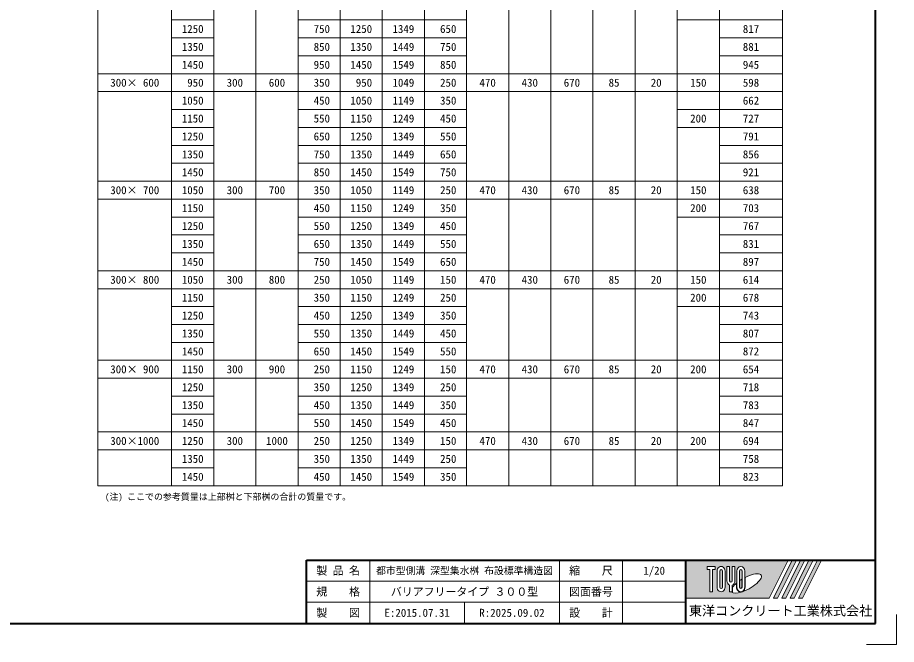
# Model space of a CAD drawing. Units: millimetres at full size, sheet at 1:20; details may follow other scales. Extents: x 62447 to 85128, y -7246 to 532.
# Drawn here: x 80957 to 85128, y -7146 to -4171 of the extents above; entities that cross this region are included whole.
import ezdxf
from ezdxf.enums import TextEntityAlignment as Align

# ---------------------------------------------------------------- set-up
doc = ezdxf.new("R2010")
doc.units = ezdxf.units.MM
doc.header["$LTSCALE"] = 20
for name, color, linetype, lineweight in [('Defpoints_2', 8, 'Continuous', 0), ('図枠', 7, 'Continuous', 5), ('寸法・材料表', 7, 'Continuous', 13)]:
    doc.layers.add(name, color=color, linetype=linetype, lineweight=lineweight)
doc.styles.add('ＭＳ ゴシック', font='')
doc.styles.get('ＭＳ ゴシック').set_extended_font_data('MS Gothic')

msp = doc.modelspace()

# ---------------------------------------------------------------- hatches: boundary and pattern name
at = {"layer": '図枠'}
h = msp.add_hatch(color=256, dxfattribs=at)
h.paths.add_polyline_path([(84128.21, -6745.57), (84128.21, -6925.57), (84524.21, -6925.57), (84614.21, -6745.57)])
edge = h.paths.add_edge_path(flags=16)
edge.add_ellipse((84415.73, -6856.38), major_axis=(70.52378, 39.47493), ratio=0.34714733547206955, start_angle=-144.31121600980623, end_angle=72.18990336618651, ccw=False)
edge.add_ellipse((84389.61, -6873.42), major_axis=(-0, 24), ratio=0.8463541666666666, start_angle=-160.70345628558076, end_angle=-90.00000000004728)
edge.add_line((84409.92, -6873.42), (84409.92, -6827.67))
edge = h.paths.add_edge_path(flags=16)
edge.add_ellipse((84389.61, -6797.73), major_axis=(-0, 22.15385), ratio=0.8463541725441261, start_angle=-90.00000000001774, end_angle=89.99999999998181, ccw=False)
edge.add_line((84408.36, -6797.73), (84408.36, -6873.42))
edge.add_ellipse((84389.61, -6873.42), major_axis=(-0, 22.15385), ratio=0.8463541725441261, start_angle=90.00000000001393, end_angle=-89.99999999998585, ccw=False)
edge.add_line((84370.86, -6873.42), (84370.86, -6797.73))
edge = h.paths.add_edge_path(flags=16)
edge.add_line((84395.86, -6797.73), (84395.86, -6873.42))
edge.add_ellipse((84389.61, -6873.42), major_axis=(-0, 7.38462), ratio=0.8463542107476151, start_angle=90.00000000000841, end_angle=-89.9999999999917, ccw=False)
edge.add_line((84383.36, -6873.42), (84383.36, -6797.73))
edge.add_ellipse((84389.61, -6797.73), major_axis=(-0, 7.38462), ratio=0.8463542107476151, start_angle=-90.00000000008743, end_angle=89.99999999991206, ccw=False)
edge = h.paths.add_edge_path(flags=16)
edge.add_line((84394.3, -6836.41), (84394.3, -6873.42))
edge.add_ellipse((84389.61, -6873.42), major_axis=(0, 5.53846), ratio=0.8463540961371586, start_angle=90.00000000016166, end_angle=-89.99999999983817, ccw=False)
edge.add_line((84384.92, -6873.42), (84384.92, -6842.47))
edge.add_ellipse((84415.73, -6856.38), major_axis=(70.52378, 39.47493), ratio=0.34714733547206966, start_angle=107.79174171422977, end_angle=126.47131871371059, ccw=False)
edge = h.paths.add_edge_path(flags=16)
edge.add_line((84361.49, -6775.57), (84361.49, -6843.42))
edge.add_ellipse((84342.74, -6843.42), major_axis=(0, 22.15385), ratio=0.8463541725441261, start_angle=-163.34116638240243, end_angle=-89.99999999998232, ccw=False)
edge.add_line((84348.99, -6864.31), (84348.99, -6895.57))
edge.add_line((84348.99, -6895.57), (84336.49, -6895.57))
edge.add_line((84336.49, -6895.57), (84336.49, -6864.31))
edge.add_ellipse((84342.74, -6843.42), major_axis=(-0, 22.15385), ratio=0.8463541725441261, start_angle=89.99999999998181, end_angle=163.3411663824024, ccw=False)
edge.add_line((84323.99, -6843.42), (84323.99, -6775.57))
edge.add_line((84323.99, -6775.57), (84336.49, -6775.57))
edge.add_line((84336.49, -6775.57), (84336.49, -6843.42))
edge.add_ellipse((84342.74, -6843.42), major_axis=(-0, 7.38462), ratio=0.8463542107476151, start_angle=90.00000000002504, end_angle=-89.99999999997524)
edge.add_line((84348.99, -6843.42), (84348.99, -6775.57))
edge.add_line((84348.99, -6775.57), (84361.49, -6775.57))
edge = h.paths.add_edge_path(flags=16)
edge.add_line((84369.3, -6854.31), (84369.3, -6873.42))
edge.add_ellipse((84389.61, -6873.42), major_axis=(-0, 24), ratio=0.8463541666666666, start_angle=90.00000000001286, end_angle=-171.5442700514805)
edge.add_ellipse((84415.73, -6856.38), major_axis=(70.52378, 39.47493), ratio=0.3471473354720695, start_angle=-178.64953572471165, end_angle=-148.2924421302249, ccw=False)
edge.add_line((84346.29, -6897.42), (84350.55, -6897.42))
edge.add_line((84350.55, -6897.42), (84350.55, -6874.02))
edge.add_ellipse((84415.73, -6856.38), major_axis=(70.52378, 39.47493), ratio=0.34714733547206955, start_angle=148.21912047118397, end_angle=165.90812170313026, ccw=False)
edge = h.paths.add_edge_path(flags=16)
edge.add_ellipse((84295.86, -6797.73), major_axis=(-0, 22.15385), ratio=0.8463541725441261, start_angle=-89.99999999998113, end_angle=90.0000000000195, ccw=False)
edge.add_line((84314.61, -6797.73), (84314.61, -6873.42))
edge.add_ellipse((84295.86, -6873.42), major_axis=(-0, 22.15385), ratio=0.8463541725441261, start_angle=89.99999999997624, end_angle=-90.00000000002365, ccw=False)
edge.add_line((84277.11, -6873.42), (84277.11, -6797.73))
edge = h.paths.add_edge_path(flags=16)
edge.add_line((84302.11, -6797.73), (84302.11, -6873.42))
edge.add_ellipse((84295.86, -6873.42), major_axis=(-0, 7.38462), ratio=0.8463542107476151, start_angle=90.00000000000841, end_angle=-89.9999999999917, ccw=False)
edge.add_line((84289.61, -6873.42), (84289.61, -6797.73))
edge.add_ellipse((84295.86, -6797.73), major_axis=(-0, 7.38462), ratio=0.8463542107476151, start_angle=-90.00000000008743, end_angle=89.99999999991206, ccw=False)
h.paths.add_polyline_path([(84267.74, -6775.57), (84267.74, -6790.34), (84255.24, -6790.34), (84255.24, -6895.57), (84242.74, -6895.57), (84242.74, -6790.34), (84230.24, -6790.34), (84230.24, -6775.57)], flags=16)
for points in [[(84544.01, -6925.57), (84563.81, -6925.57), (84653.81, -6745.57), (84634.01, -6745.57)], [(84693.41, -6745.57), (84673.61, -6745.57), (84583.61, -6925.57), (84603.41, -6925.57)], [(84733.01, -6745.57), (84713.21, -6745.57), (84623.21, -6925.57), (84643.01, -6925.57)], [(84772.61, -6745.57), (84752.81, -6745.57), (84662.81, -6925.57), (84682.61, -6925.57)]]:
    msp.add_hatch(color=256, dxfattribs=at).paths.add_polyline_path(points)

# ---------------------------------------------------------------- linework, layer by layer
at = {"layer": 'Defpoints_2'}
for p, q in [((84087.87, -4182.5), (84287.87, -4182.5)), ((81337.87, -4522.5), (81687.87, -4522.5)), ((81887.87, -4522.5), (82287.87, -4522.5)), ((83087.87, -4522.5), (84287.87, -4522.5)), ((84087.87, -4692.5), (84287.87, -4692.5)), ((81337.87, -5032.5), (81687.87, -5032.5)), ((81887.87, -5032.5), (82287.87, -5032.5)), ((83087.87, -5032.5), (84087.87, -5032.5)), ((84087.87, -5117.5), (84287.87, -5117.5)), ((81337.87, -5457.5), (81687.87, -5457.5)), ((81887.87, -5457.5), (82287.87, -5457.5)), ((83087.87, -5457.5), (84087.87, -5457.5)), ((84087.87, -5542.5), (84287.87, -5542.5)), ((81337.87, -5882.5), (81687.87, -5882.5)), ((81887.87, -5882.5), (82287.87, -5882.5)), ((83087.87, -5882.5), (84287.87, -5882.5)), ((81337.87, -6222.5), (81687.87, -6222.5)), ((81887.87, -6222.5), (82287.87, -6222.5)), ((83087.87, -6222.5), (84287.87, -6222.5))]:
    msp.add_line(p, q, dxfattribs=at)
at = {"layer": 'Defpoints_2', "color": 1, "lineweight": 13}
for p, q in [((85128.21, -7004.15), (85128.21, -7145.57)), ((85128.21, -7145.57), (84986.79, -7145.57))]:
    msp.add_line(p, q, dxfattribs=at)
at = {"layer": '図枠', "lineweight": 40}
for p, q in [((85028.21, -7045.57), (85028.21, -1645.57)), ((82328.21, -6745.57), (85028.21, -6745.57)), ((82328.21, -7045.57), (82328.21, -6745.57)), ((84128.21, -7045.57), (84128.21, -6745.57)), ((77228.21, -7045.57), (85028.21, -7045.57))]:
    msp.add_line(p, q, dxfattribs=at)
at = {"layer": '図枠', "lineweight": 13}
for p, q in [((82628.21, -7045.57), (82628.21, -6745.57)), ((83528.21, -7045.57), (83528.21, -6745.57)), ((83828.21, -7045.57), (83828.21, -6745.57)), ((82328.21, -6845.57), (84128.21, -6845.57)), ((82328.21, -6945.57), (84128.21, -6945.57)), ((83078.21, -7045.57), (83078.21, -6945.57))]:
    msp.add_line(p, q, dxfattribs=at)
at = {"layer": '図枠'}
for p, q in [((84128.21, -6745.57), (84614.21, -6745.57)), ((84614.21, -6745.57), (84524.21, -6925.57)), ((84634.01, -6745.57), (84544.01, -6925.57)), ((84653.81, -6745.57), (84563.81, -6925.57)), ((84673.61, -6745.57), (84583.61, -6925.57)), ((84693.41, -6745.57), (84603.41, -6925.57)), ((84713.21, -6745.57), (84623.21, -6925.57)), ((84634.01, -6745.57), (84653.81, -6745.57)), ((84733.01, -6745.57), (84643.01, -6925.57)), ((84752.81, -6745.57), (84662.81, -6925.57)), ((84673.61, -6745.57), (84693.41, -6745.57)), ((84772.61, -6745.57), (84682.61, -6925.57)), ((84713.21, -6745.57), (84733.01, -6745.57)), ((84752.81, -6745.57), (84772.61, -6745.57)), ((84230.24, -6775.57), (84230.24, -6790.34)), ((84230.24, -6775.57), (84267.74, -6775.57)), ((84242.74, -6790.34), (84230.24, -6790.34)), ((84242.74, -6790.34), (84242.74, -6895.57)), ((84255.24, -6790.34), (84255.24, -6895.57)), ((84267.74, -6790.34), (84255.24, -6790.34)), ((84267.74, -6775.57), (84267.74, -6790.34)), ((84277.11, -6797.73), (84277.11, -6873.42)), ((84289.61, -6873.42), (84289.61, -6797.73)), ((84302.11, -6797.73), (84302.11, -6873.42)), ((84314.61, -6873.42), (84314.61, -6797.73)), ((84323.99, -6775.57), (84336.49, -6775.57)), ((84323.99, -6843.42), (84323.99, -6775.57)), ((84336.49, -6775.57), (84336.49, -6843.42)), ((84348.99, -6775.57), (84361.49, -6775.57)), ((84348.99, -6843.42), (84348.99, -6775.57)), ((84361.49, -6775.57), (84361.49, -6843.42)), ((84370.86, -6797.73), (84370.86, -6873.42)), ((84383.36, -6873.42), (84383.36, -6797.73)), ((84395.86, -6797.73), (84395.86, -6873.42)), ((84408.36, -6873.42), (84408.36, -6797.73)), ((84394.3, -6836.41), (84394.3, -6873.42)), ((84409.92, -6873.42), (84409.92, -6827.67)), ((84336.49, -6864.31), (84336.49, -6895.57)), ((84348.99, -6864.31), (84348.99, -6895.57)), ((84350.55, -6874.02), (84350.55, -6897.42)), ((84369.3, -6854.31), (84369.3, -6873.42)), ((84384.92, -6873.42), (84384.92, -6842.47)), ((84255.24, -6895.57), (84242.74, -6895.57)), ((84348.99, -6895.57), (84336.49, -6895.57)), ((84346.29, -6897.42), (84350.55, -6897.42)), ((84128.21, -6925.57), (84524.21, -6925.57)), ((84544.01, -6925.57), (84563.81, -6925.57)), ((84583.61, -6925.57), (84603.41, -6925.57)), ((84623.21, -6925.57), (84643.01, -6925.57)), ((84662.81, -6925.57), (84682.61, -6925.57))]:
    msp.add_line(p, q, dxfattribs=at)
for centre, major_axis, ratio, start_param, end_param in [((84295.86, -6797.73), (-0, 22.15385), 0.846354, 4.712388980384969, 7.853981633974771), ((84295.86, -6797.73), (-0, 7.38462), 0.846354, 4.712388980383397, 7.853981633973183), ((84389.61, -6797.73), (-0, 22.15385), 0.846354, 4.712388980384428, 7.853981633974214), ((84389.61, -6797.73), (-0, 7.38462), 0.846354, 4.712388980383397, 7.853981633973183), ((84415.73, -6856.38), (70.52378, 39.47493), 0.347147, 1.6817405097970093, 1.8219833196615158), ((84415.73, -6856.38), (70.52378, 39.47493), 0.347147, 4.262185332381641, 7.742916281338573), ((84295.86, -6873.42), (-0, 22.15385), 0.846354, 1.5707963267945457, 4.712388980384341), ((84295.86, -6873.42), (-0, 7.38462), 0.846354, 1.5707963267950205, 4.712388980384812), ((84342.74, -6843.42), (-0, 22.15385), 0.846354, 1.5707963267946274, 2.8017557441351424), ((84342.74, -6843.42), (-0, 7.38462), 0.846354, 1.5707963267952665, 4.712388980385056), ((84342.74, -6843.42), (0, 22.15385), 0.846354, 3.481429563044443, 4.712388980384951), ((84415.73, -6856.38), (70.52378, 39.47493), 0.347147, 2.0815196641224314, 2.515512607316709), ((84389.61, -6873.42), (-0, 24), 0.846354, 1.5707963267950866, 3.3154678663290715), ((84389.61, -6873.42), (-0, 22.15385), 0.846354, 1.5707963267951022, 4.712388980384899), ((84389.61, -6873.42), (-0, 7.38462), 0.846354, 1.5707963267950205, 4.712388980384812), ((84389.61, -6873.42), (0, 5.53846), 0.846354, 1.5707963267972846, 4.712388980387081), ((84389.61, -6873.42), (-0, 24), 0.846354, 3.5338438000146613, 4.712388980383992), ((84415.73, -6856.38), (70.52378, 39.47493), 0.347147, 3.2093975090571134, 4.200445063285375)]:
    msp.add_ellipse(centre, major_axis=major_axis, ratio=ratio, start_param=start_param, end_param=end_param, dxfattribs=at)
at = {"layer": '寸法・材料表'}
for p, q in [((81337.87, -2227.5), (81337.87, -6392.5)), ((81887.87, -2227.5), (81887.87, -6392.5)), ((84287.87, -2227.5), (84287.87, -6392.5)), ((84587.87, -2227.5), (84587.87, -6392.5)), ((81687.87, -2312.5), (81687.87, -6392.5)), ((82087.87, -2312.5), (82087.87, -6392.5)), ((82287.87, -2312.5), (82287.87, -6392.5)), ((82487.87, -2312.5), (82487.87, -6392.5)), ((82687.87, -2312.5), (82687.87, -6392.5)), ((82887.87, -2312.5), (82887.87, -6392.5)), ((83087.87, -2312.5), (83087.87, -6392.5)), ((83287.87, -2312.5), (83287.87, -6392.5)), ((83487.87, -2312.5), (83487.87, -6392.5)), ((83687.87, -2312.5), (83687.87, -6392.5)), ((83887.87, -2312.5), (83887.87, -6392.5)), ((84087.87, -2312.5), (84087.87, -6392.5)), ((81687.87, -4182.5), (81887.87, -4182.5)), ((82287.87, -4182.5), (83087.87, -4182.5)), ((84287.87, -4182.5), (84587.87, -4182.5)), ((81687.87, -4267.5), (81887.87, -4267.5)), ((82287.87, -4267.5), (83087.87, -4267.5)), ((84287.87, -4267.5), (84587.87, -4267.5)), ((81687.87, -4352.5), (81887.87, -4352.5)), ((82287.87, -4352.5), (83087.87, -4352.5)), ((84287.87, -4352.5), (84587.87, -4352.5)), ((81337.87, -4437.5), (84587.87, -4437.5)), ((81687.87, -4522.5), (81887.87, -4522.5)), ((82287.87, -4522.5), (83087.87, -4522.5)), ((84287.87, -4522.5), (84587.87, -4522.5)), ((81687.87, -4607.5), (81887.87, -4607.5)), ((82287.87, -4607.5), (83087.87, -4607.5)), ((84087.87, -4607.5), (84587.87, -4607.5)), ((81687.87, -4692.5), (81887.87, -4692.5)), ((82287.87, -4692.5), (83087.87, -4692.5)), ((84287.87, -4692.5), (84587.87, -4692.5)), ((81687.87, -4777.5), (81887.87, -4777.5)), ((82287.87, -4777.5), (83087.87, -4777.5)), ((84287.87, -4777.5), (84587.87, -4777.5)), ((81687.87, -4862.5), (81887.87, -4862.5)), ((82287.87, -4862.5), (83087.87, -4862.5)), ((84287.87, -4862.5), (84587.87, -4862.5)), ((81337.87, -4947.5), (84587.87, -4947.5)), ((81687.87, -5032.5), (81887.87, -5032.5)), ((82287.87, -5032.5), (83087.87, -5032.5)), ((84087.87, -5032.5), (84587.87, -5032.5)), ((81687.87, -5117.5), (81887.87, -5117.5)), ((82287.87, -5117.5), (83087.87, -5117.5)), ((84287.87, -5117.5), (84587.87, -5117.5)), ((81687.87, -5202.5), (81887.87, -5202.5)), ((82287.87, -5202.5), (83087.87, -5202.5)), ((84287.87, -5202.5), (84587.87, -5202.5)), ((81687.87, -5287.5), (81887.87, -5287.5)), ((82287.87, -5287.5), (83087.87, -5287.5)), ((84287.87, -5287.5), (84587.87, -5287.5)), ((81337.87, -5372.5), (84587.87, -5372.5)), ((81687.87, -5457.5), (81887.87, -5457.5)), ((82287.87, -5457.5), (83087.87, -5457.5)), ((84087.87, -5457.5), (84587.87, -5457.5)), ((81687.87, -5542.5), (81887.87, -5542.5)), ((82287.87, -5542.5), (83087.87, -5542.5)), ((84287.87, -5542.5), (84587.87, -5542.5)), ((81687.87, -5627.5), (81887.87, -5627.5)), ((82287.87, -5627.5), (83087.87, -5627.5)), ((84287.87, -5627.5), (84587.87, -5627.5)), ((81687.87, -5712.5), (81887.87, -5712.5)), ((82287.87, -5712.5), (83087.87, -5712.5)), ((84287.87, -5712.5), (84587.87, -5712.5)), ((81337.87, -5797.5), (84587.87, -5797.5)), ((81687.87, -5882.5), (81887.87, -5882.5)), ((82287.87, -5882.5), (83087.87, -5882.5)), ((84287.87, -5882.5), (84587.87, -5882.5)), ((81687.87, -5967.5), (81887.87, -5967.5)), ((82287.87, -5967.5), (83087.87, -5967.5)), ((84287.87, -5967.5), (84587.87, -5967.5)), ((81687.87, -6052.5), (81887.87, -6052.5)), ((82287.87, -6052.5), (83087.87, -6052.5)), ((84287.87, -6052.5), (84587.87, -6052.5)), ((81337.87, -6137.5), (84587.87, -6137.5)), ((81687.87, -6222.5), (81887.87, -6222.5)), ((82287.87, -6222.5), (83087.87, -6222.5)), ((84287.87, -6222.5), (84587.87, -6222.5)), ((81687.87, -6307.5), (81887.87, -6307.5)), ((82287.87, -6307.5), (83087.87, -6307.5)), ((84287.87, -6307.5), (84587.87, -6307.5)), ((81337.87, -6392.5), (84587.87, -6392.5))]:
    msp.add_line(p, q, dxfattribs=at)

# ---------------------------------------------------------------- texts
at = {"layer": '図枠', "style": 'ＭＳ ゴシック'}
for s, height, p in [('製 品 名', 37.98, (82478.21, -6795.57)), ('都市型側溝 深型集水桝 布設標準構造図', 34.18, (83078.21, -6795.57)), ('縮\u3000\u3000尺', 37.98, (83678.21, -6795.57)), ('1/20', 37.98, (83978.21, -6795.57)), ('規\u3000\u3000格', 37.98, (82478.21, -6895.57)), ('バリアフリータイプ ３００型', 37.98, (83078.21, -6895.57)), ('図面番号', 37.98, (83678.21, -6895.57)), ('東洋コンクリート工業株式会社', 45.57, (84578.21, -6985.57)), ('製\u3000\u3000図', 37.98, (82478.21, -6995.57)), ('E:2015.07.31', 37.98, (82853.21, -6995.57)), ('R:2025.09.02', 37.98, (83303.21, -6995.57)), ('設\u3000\u3000計', 37.98, (83678.21, -6995.57))]:
    msp.add_text(s, height=height, dxfattribs=at).set_placement(p, align=Align.MIDDLE_CENTER)
at = {"layer": '寸法・材料表', "style": 'ＭＳ ゴシック'}
for s, p in [('1250', (81787.87, -4225)), (' 750', (82387.87, -4225)), ('1250', (82587.87, -4225)), ('1349', (82787.87, -4225)), (' 650', (82987.87, -4225)), ('817', (84437.87, -4225)), ('1350', (81787.87, -4310)), (' 850', (82387.87, -4310)), ('1350', (82587.87, -4310)), ('1449', (82787.87, -4310)), (' 750', (82987.87, -4310)), ('881', (84437.87, -4310)), ('1450', (81787.87, -4395)), (' 950', (82387.87, -4395)), ('1450', (82587.87, -4395)), ('1549', (82787.87, -4395)), (' 850', (82987.87, -4395)), ('945', (84437.87, -4395)), ('300× 600', (81512.87, -4480)), (' 950', (81787.87, -4480)), ('300', (81987.87, -4480)), ('600', (82187.87, -4480)), (' 350', (82387.87, -4480)), (' 950', (82587.87, -4480)), ('1049', (82787.87, -4480)), (' 250', (82987.87, -4480)), ('470', (83187.87, -4480)), ('430', (83387.87, -4480)), ('670', (83587.87, -4480)), ('85', (83787.87, -4480)), ('20', (83987.87, -4480)), ('150', (84187.87, -4480)), ('598', (84437.87, -4480)), ('1050', (81787.87, -4565)), (' 450', (82387.87, -4565)), ('1050', (82587.87, -4565)), ('1149', (82787.87, -4565)), (' 350', (82987.87, -4565)), ('662', (84437.87, -4565)), ('1150', (81787.87, -4650)), (' 550', (82387.87, -4650)), ('1150', (82587.87, -4650)), ('1249', (82787.87, -4650)), (' 450', (82987.87, -4650)), ('200', (84187.87, -4650)), ('727', (84437.87, -4650)), ('1250', (81787.87, -4735)), (' 650', (82387.87, -4735)), ('1250', (82587.87, -4735)), ('1349', (82787.87, -4735)), (' 550', (82987.87, -4735)), ('791', (84437.87, -4735)), ('1350', (81787.87, -4820)), (' 750', (82387.87, -4820)), ('1350', (82587.87, -4820)), ('1449', (82787.87, -4820)), (' 650', (82987.87, -4820)), ('856', (84437.87, -4820)), ('1450', (81787.87, -4905)), (' 850', (82387.87, -4905)), ('1450', (82587.87, -4905)), ('1549', (82787.87, -4905)), (' 750', (82987.87, -4905)), ('921', (84437.87, -4905)), ('300× 700', (81512.87, -4990)), ('1050', (81787.87, -4990)), ('300', (81987.87, -4990)), ('700', (82187.87, -4990)), (' 350', (82387.87, -4990)), ('1050', (82587.87, -4990)), ('1149', (82787.87, -4990)), (' 250', (82987.87, -4990)), ('470', (83187.87, -4990)), ('430', (83387.87, -4990)), ('670', (83587.87, -4990)), ('85', (83787.87, -4990)), ('20', (83987.87, -4990)), ('150', (84187.87, -4990)), ('638', (84437.87, -4990)), ('1150', (81787.87, -5075)), (' 450', (82387.87, -5075)), ('1150', (82587.87, -5075)), ('1249', (82787.87, -5075)), (' 350', (82987.87, -5075)), ('200', (84187.87, -5075)), ('703', (84437.87, -5075)), ('1250', (81787.87, -5160)), (' 550', (82387.87, -5160)), ('1250', (82587.87, -5160)), ('1349', (82787.87, -5160)), (' 450', (82987.87, -5160)), ('767', (84437.87, -5160)), ('1350', (81787.87, -5245)), (' 650', (82387.87, -5245)), ('1350', (82587.87, -5245)), ('1449', (82787.87, -5245)), (' 550', (82987.87, -5245)), ('831', (84437.87, -5245)), ('1450', (81787.87, -5330)), (' 750', (82387.87, -5330)), ('1450', (82587.87, -5330)), ('1549', (82787.87, -5330)), (' 650', (82987.87, -5330)), ('897', (84437.87, -5330)), ('300× 800', (81512.87, -5415)), ('1050', (81787.87, -5415)), ('300', (81987.87, -5415)), ('800', (82187.87, -5415)), (' 250', (82387.87, -5415)), ('1050', (82587.87, -5415)), ('1149', (82787.87, -5415)), (' 150', (82987.87, -5415)), ('470', (83187.87, -5415)), ('430', (83387.87, -5415)), ('670', (83587.87, -5415)), ('85', (83787.87, -5415)), ('20', (83987.87, -5415)), ('150', (84187.87, -5415)), ('614', (84437.87, -5415)), ('1150', (81787.87, -5500)), (' 350', (82387.87, -5500)), ('1150', (82587.87, -5500)), ('1249', (82787.87, -5500)), (' 250', (82987.87, -5500)), ('200', (84187.87, -5500)), ('678', (84437.87, -5500)), ('1250', (81787.87, -5585)), (' 450', (82387.87, -5585)), ('1250', (82587.87, -5585)), ('1349', (82787.87, -5585)), (' 350', (82987.87, -5585)), ('743', (84437.87, -5585)), ('1350', (81787.87, -5670)), (' 550', (82387.87, -5670)), ('1350', (82587.87, -5670)), ('1449', (82787.87, -5670)), (' 450', (82987.87, -5670)), ('807', (84437.87, -5670)), ('1450', (81787.87, -5755)), (' 650', (82387.87, -5755)), ('1450', (82587.87, -5755)), ('1549', (82787.87, -5755)), (' 550', (82987.87, -5755)), ('872', (84437.87, -5755)), ('300× 900', (81512.87, -5840)), ('1150', (81787.87, -5840)), ('300', (81987.87, -5840)), ('900', (82187.87, -5840)), (' 250', (82387.87, -5840)), ('1150', (82587.87, -5840)), ('1249', (82787.87, -5840)), (' 150', (82987.87, -5840)), ('470', (83187.87, -5840)), ('430', (83387.87, -5840)), ('670', (83587.87, -5840)), ('85', (83787.87, -5840)), ('20', (83987.87, -5840)), ('200', (84187.87, -5840)), ('654', (84437.87, -5840)), ('1250', (81787.87, -5925)), (' 350', (82387.87, -5925)), ('1250', (82587.87, -5925)), ('1349', (82787.87, -5925)), (' 250', (82987.87, -5925)), ('718', (84437.87, -5925)), ('1350', (81787.87, -6010)), (' 450', (82387.87, -6010)), ('1350', (82587.87, -6010)), ('1449', (82787.87, -6010)), (' 350', (82987.87, -6010)), ('783', (84437.87, -6010)), ('1450', (81787.87, -6095)), (' 550', (82387.87, -6095)), ('1450', (82587.87, -6095)), ('1549', (82787.87, -6095)), (' 450', (82987.87, -6095)), ('847', (84437.87, -6095)), ('300×1000', (81512.87, -6180)), ('1250', (81787.87, -6180)), ('300', (81987.87, -6180)), ('1000', (82187.87, -6180)), (' 250', (82387.87, -6180)), ('1250', (82587.87, -6180)), ('1349', (82787.87, -6180)), (' 150', (82987.87, -6180)), ('470', (83187.87, -6180)), ('430', (83387.87, -6180)), ('670', (83587.87, -6180)), ('85', (83787.87, -6180)), ('20', (83987.87, -6180)), ('200', (84187.87, -6180)), ('694', (84437.87, -6180)), ('1350', (81787.87, -6265)), (' 350', (82387.87, -6265)), ('1350', (82587.87, -6265)), ('1449', (82787.87, -6265)), (' 250', (82987.87, -6265)), ('758', (84437.87, -6265)), ('1450', (81787.87, -6350)), (' 450', (82387.87, -6350)), ('1450', (82587.87, -6350)), ('1549', (82787.87, -6350)), (' 350', (82987.87, -6350)), ('823', (84437.87, -6350))]:
    msp.add_text(s, height=37.98, dxfattribs=at).set_placement(p, align=Align.MIDDLE_CENTER)
msp.add_text('(注) ここでの参考質量は上部桝と下部桝の合計の質量です。', height=30.38, dxfattribs=at).set_placement((81371.96, -6469.21), align=Align.BOTTOM_LEFT)

doc.saveas('drawing.dxf')
